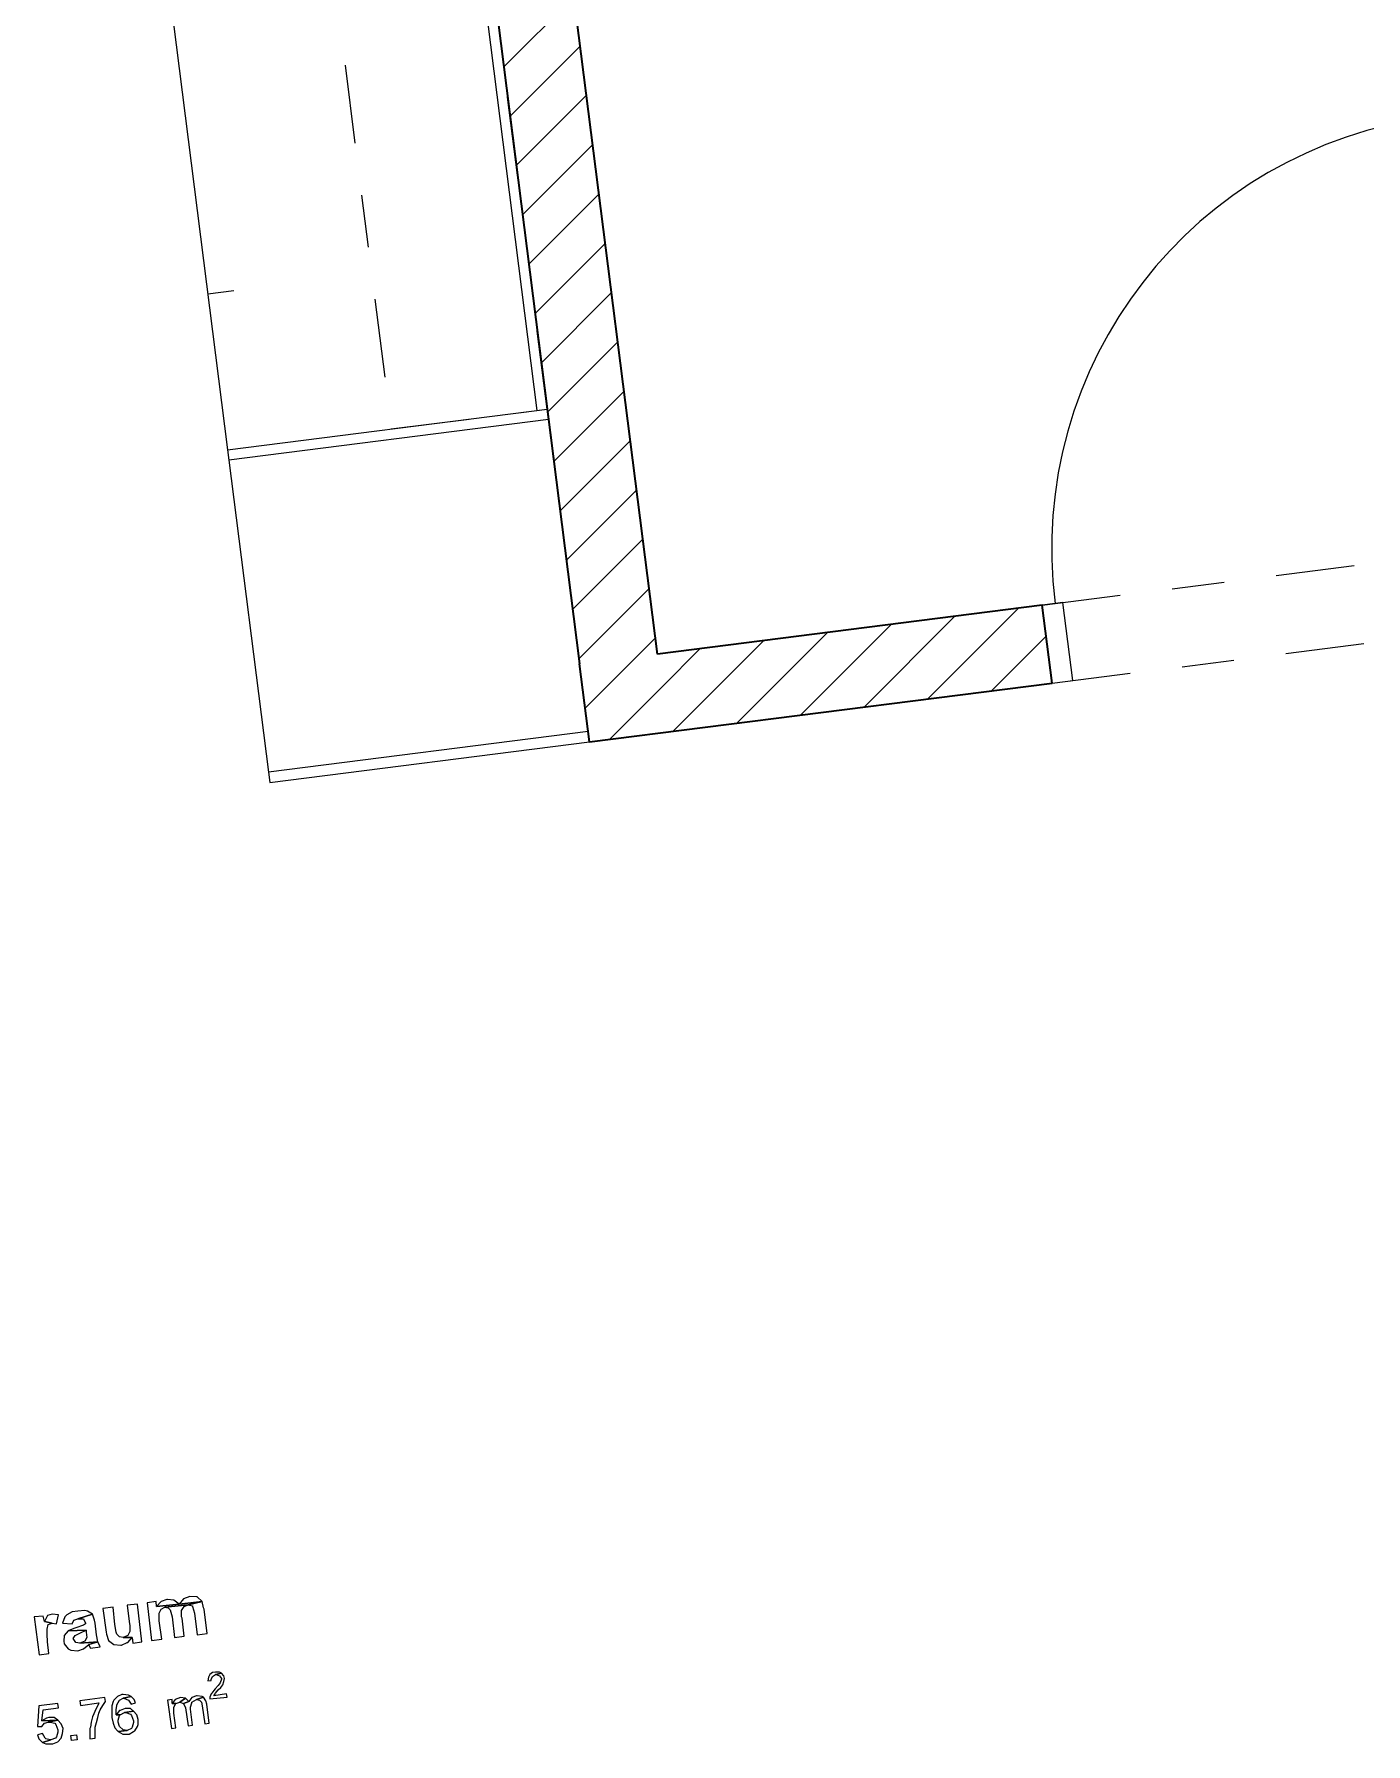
# Model space of a CAD drawing. Header units: metres. Extents: x 2713679.5 to 2713747.3, y 1226017.1 to 1226104.2.
# Drawn here: x 2713687.093 to 2713689.635, y 1226078.983 to 1226082.245 of the extents above; entities that cross this region are included whole.
import ezdxf

# ---------------------------------------------------------------- set-up
doc = ezdxf.new("R2010")
doc.units = ezdxf.units.M
doc.header["$MEASUREMENT"] = 0
doc.linetypes.add('Strichpunkt 3_1_1mm Achsen', pattern=[0.25, 0.15, -0.05, 0, -0.05])
doc.layers.add('plangrafiken', color=251, linetype='Continuous')
doc.layers.add('waende_stuetzen', color=250, linetype='Continuous')
doc.layers.add('texte', color=7, linetype='Continuous', true_color=0x000000)

msp = doc.modelspace()

# ---------------------------------------------------------------- linework, layer by layer
at = {"layer": 'plangrafiken', "color": 7, "linetype": 'Continuous', "lineweight": 13}
for p, q in [((2713687.7945, 1226083.561), (2713688.0526, 1226081.5273)), ((2713687.2042, 1226083.4861), (2713687.4623, 1226081.4524)), ((2713687.4246, 1226081.75), (2713687.4742, 1226081.7563)), ((2713687.4623, 1226081.4524), (2713688.0724, 1226081.5298)), ((2713688.0526, 1226081.5273), (2713688.0724, 1226081.5298)), ((2713688.075, 1226081.51), (2713688.0724, 1226081.5298)), ((2713688.075, 1226081.51), (2713687.4648, 1226081.4326)), ((2713688.1505, 1226080.9148), (2713688.075, 1226081.51)), ((2713687.4623, 1226081.4524), (2713687.4648, 1226081.4326)), ((2713687.4648, 1226081.4326), (2713687.5404, 1226080.8373)), ((2713688.1505, 1226080.9148), (2713687.5404, 1226080.8373)), ((2713688.153, 1226080.8949), (2713688.1505, 1226080.9148)), ((2713687.5429, 1226080.8175), (2713688.153, 1226080.8949)), ((2713687.5404, 1226080.8373), (2713687.5429, 1226080.8175))]:
    msp.add_line(p, q, dxfattribs=at)
at = {"layer": 'plangrafiken', "color": 7, "linetype": 'Strichpunkt 3_1_1mm Achsen', "lineweight": 13}
for p, q in [((2713688.0724, 1226081.5298), (2713687.8143, 1226083.5635)), ((2713687.5167, 1226083.5257), (2713687.7748, 1226081.4921)), ((2713687.7748, 1226081.4921), (2713688.0724, 1226081.5298))]:
    msp.add_line(p, q, dxfattribs=at)
at = {"layer": 'texte'}
for points in [[(2713687.2903, 1226079.2497), (2713687.2707, 1226079.2473), (2713687.2744, 1226079.2167), (2713687.2756, 1226079.2081), (2713687.2756, 1226079.1971), (2713687.272, 1226079.1898), (2713687.2634, 1226079.1861), (2713687.2805, 1226079.1861), (2713687.2818, 1226079.1751), (2713687.2989, 1226079.1775)], [(2713687.3258, 1226079.2546), (2713687.3087, 1226079.2522), (2713687.3172, 1226079.18), (2713687.3368, 1226079.1824), (2713687.3319, 1226079.2179), (2713687.3319, 1226079.2204), (2713687.3319, 1226079.2326), (2713687.3356, 1226079.2399), (2713687.3429, 1226079.2436), (2713687.387, 1226079.2485), (2713687.4139, 1226079.2546), (2713687.3698, 1226079.2497), (2713687.327, 1226079.2448)], [(2713687.3478, 1226079.2583), (2713687.3466, 1226079.2583), (2713687.3356, 1226079.2546), (2713687.327, 1226079.2448), (2713687.3698, 1226079.2497), (2713687.3601, 1226079.2571)], [(2713687.387, 1226079.2485), (2713687.3429, 1226079.2436), (2713687.349, 1226079.2424), (2713687.3527, 1226079.2387), (2713687.3527, 1226079.2387), (2713687.3564, 1226079.2253), (2713687.3613, 1226079.1861), (2713687.3796, 1226079.1886), (2713687.376, 1226079.2228), (2713687.3747, 1226079.2253), (2713687.3747, 1226079.2375), (2713687.3796, 1226079.2448)], [(2713687.3906, 1226079.2644), (2713687.3784, 1226079.2595), (2713687.3784, 1226079.2595), (2713687.3698, 1226079.2497), (2713687.4139, 1226079.2546), (2713687.4041, 1226079.2632), (2713687.4029, 1226079.2632)], [(2713687.4139, 1226079.2546), (2713687.387, 1226079.2485), (2713687.3955, 1226079.2461), (2713687.3955, 1226079.2448), (2713687.3992, 1226079.2326), (2713687.4041, 1226079.191), (2713687.4237, 1226079.1934), (2713687.4176, 1226079.2399), (2713687.4163, 1226079.2424)], [(2713687.1104, 1226079.2265), (2713687.0933, 1226079.2253), (2713687.1031, 1226079.1531), (2713687.1215, 1226079.1555), (2713687.119, 1226079.1775), (2713687.1178, 1226079.1922), (2713687.1178, 1226079.202), (2713687.1202, 1226079.2106), (2713687.1276, 1226079.213), (2713687.1129, 1226079.2167)], [(2713687.1276, 1226079.2302), (2713687.119, 1226079.2277), (2713687.1129, 1226079.2167), (2713687.1276, 1226079.213), (2713687.1361, 1226079.2118), (2713687.1398, 1226079.2289), (2713687.1398, 1226079.2289)], [(2713687.1765, 1226079.2363), (2713687.1655, 1226079.2351), (2713687.1557, 1226079.2289), (2713687.152, 1226079.2253), (2713687.1472, 1226079.213), (2713687.1655, 1226079.2118), (2713687.1692, 1226079.2191), (2713687.1765, 1226079.2216), (2713687.2047, 1226079.2302), (2713687.1949, 1226079.2363), (2713687.19, 1226079.2375)], [(2713687.2047, 1226079.2302), (2713687.1765, 1226079.2216), (2713687.1875, 1226079.2216), (2713687.1912, 1226079.213), (2713687.1912, 1226079.2118), (2713687.1875, 1226079.2094), (2713687.1729, 1226079.2045), (2713687.1692, 1226079.2032), (2713687.1582, 1226079.1983), (2713687.1924, 1226079.1996), (2713687.1924, 1226079.1959), (2713687.1937, 1226079.1861), (2713687.19, 1226079.1788), (2713687.1802, 1226079.1751), (2713687.2145, 1226079.1775), (2713687.212, 1226079.191), (2713687.2096, 1226079.213), (2713687.2083, 1226079.2191)], [(2713687.2438, 1226079.2436), (2713687.2242, 1226079.2412), (2713687.2304, 1226079.1959), (2713687.2316, 1226079.1922), (2713687.2353, 1226079.18), (2713687.245, 1226079.1726), (2713687.245, 1226079.1726), (2713687.2585, 1226079.1714), (2713687.2597, 1226079.1714), (2713687.2707, 1226079.1763), (2713687.272, 1226079.1763), (2713687.2805, 1226079.1861), (2713687.2634, 1226079.1861), (2713687.2561, 1226079.1873), (2713687.2512, 1226079.1922), (2713687.2499, 1226079.1959), (2713687.2475, 1226079.2106)], [(2713687.1582, 1226079.1983), (2713687.1508, 1226079.1898), (2713687.1496, 1226079.1788), (2713687.1508, 1226079.1739), (2713687.1582, 1226079.1641), (2713687.1631, 1226079.1616), (2713687.1765, 1226079.1604), (2713687.1875, 1226079.1641), (2713687.1973, 1226079.1726), (2713687.2145, 1226079.1775), (2713687.2145, 1226079.1775), (2713687.1802, 1226079.1751), (2713687.1729, 1226079.1763), (2713687.168, 1226079.1837), (2713687.1716, 1226079.1898), (2713687.1814, 1226079.1947), (2713687.1924, 1226079.1996)], [(2713687.2145, 1226079.1775), (2713687.1973, 1226079.1726), (2713687.1985, 1226079.1702), (2713687.201, 1226079.1653), (2713687.2193, 1226079.1678)], [(2713687.4396, 1226079.12), (2713687.4335, 1226079.1188), (2713687.4286, 1226079.1151), (2713687.4261, 1226079.1102), (2713687.4249, 1226079.1029), (2713687.431, 1226079.1041), (2713687.431, 1226079.1054), (2713687.4335, 1226079.1115), (2713687.4335, 1226079.1115), (2713687.4396, 1226079.1151), (2713687.4506, 1226079.1176), (2713687.4469, 1226079.12)], [(2713687.4506, 1226079.1176), (2713687.4396, 1226079.1151), (2713687.4408, 1226079.1151), (2713687.4469, 1226079.1127), (2713687.4469, 1226079.1127), (2713687.4506, 1226079.1078), (2713687.4506, 1226079.1066), (2713687.4482, 1226079.0992), (2713687.4482, 1226079.0992), (2713687.4445, 1226079.0943), (2713687.4384, 1226079.0882), (2713687.4359, 1226079.0846), (2713687.4323, 1226079.0797), (2713687.431, 1226079.0784), (2713687.4286, 1226079.0723), (2713687.4286, 1226079.0686), (2713687.4616, 1226079.0723), (2713687.4604, 1226079.0784), (2713687.4359, 1226079.0748), (2713687.4384, 1226079.0784), (2713687.4396, 1226079.0797), (2713687.4445, 1226079.0858), (2713687.4494, 1226079.0907), (2713687.4531, 1226079.0956), (2713687.4531, 1226079.0956), (2713687.4555, 1226079.1017), (2713687.4567, 1226079.1078), (2713687.4555, 1226079.1127)], [(2713687.1386, 1226079.0601), (2713687.1019, 1226079.0552), (2713687.0994, 1226079.016), (2713687.108, 1226079.016), (2713687.1129, 1226079.0221), (2713687.1202, 1226079.0246), (2713687.1386, 1226079.0283), (2713687.108, 1226079.027), (2713687.1104, 1226079.0478), (2713687.1398, 1226079.0515)], [(2713687.2279, 1226079.0711), (2713687.1802, 1226079.065), (2713687.1814, 1226079.0564), (2713687.2169, 1226079.0613), (2713687.2157, 1226079.0576), (2713687.2108, 1226079.0491), (2713687.2071, 1226079.0405), (2713687.2047, 1226079.0344), (2713687.2022, 1226079.0246), (2713687.201, 1226079.0148), (2713687.1998, 1226079.0124), (2713687.1998, 1226079.0026), (2713687.1998, 1226078.9928), (2713687.2096, 1226078.994), (2713687.2096, 1226078.9952), (2713687.2096, 1226079.005), (2713687.2096, 1226079.0148), (2713687.212, 1226079.0234), (2713687.2145, 1226079.0332), (2713687.2169, 1226079.0417), (2713687.2193, 1226079.0478), (2713687.2242, 1226079.0564), (2713687.2291, 1226079.0637)], [(2713687.2634, 1226079.0772), (2713687.2609, 1226079.0772), (2713687.2524, 1226079.0735), (2713687.245, 1226079.0662), (2713687.2438, 1226079.0637), (2713687.2414, 1226079.0552), (2713687.2414, 1226079.0454), (2713687.2414, 1226079.0332), (2713687.2438, 1226079.0221), (2713687.2475, 1226079.0136), (2713687.2524, 1226079.0075), (2713687.2536, 1226079.0062), (2713687.2707, 1226079.0087), (2713687.2634, 1226079.0099), (2713687.2561, 1226079.016), (2713687.2536, 1226079.0246), (2713687.2536, 1226079.0283), (2713687.2561, 1226079.0368), (2713687.2573, 1226079.0381), (2713687.2499, 1226079.0381), (2713687.2499, 1226079.0478), (2713687.2512, 1226079.0564), (2713687.2512, 1226079.0576), (2713687.2561, 1226079.0662), (2713687.2634, 1226079.0699), (2713687.2781, 1226079.0735), (2713687.2732, 1226079.076)], [(2713687.2671, 1226079.0503), (2713687.2671, 1226079.0503), (2713687.2573, 1226079.0466), (2713687.2561, 1226079.0466), (2713687.2499, 1226079.0381), (2713687.2573, 1226079.0381), (2713687.2658, 1226079.0429), (2713687.283, 1226079.0454), (2713687.2769, 1226079.0503)], [(2713687.2781, 1226079.0735), (2713687.2634, 1226079.0699), (2713687.2646, 1226079.0699), (2713687.2732, 1226079.0662), (2713687.2781, 1226079.0589), (2713687.2866, 1226079.0613), (2713687.2842, 1226079.0674)], [(2713687.3564, 1226079.0674), (2713687.3478, 1226079.0662), (2713687.3552, 1226079.0124), (2713687.3637, 1226079.0136), (2713687.3601, 1226079.0417), (2713687.3601, 1226079.0442), (2713687.3601, 1226079.0527), (2713687.3637, 1226079.0601), (2713687.3564, 1226079.0601)], [(2713687.3723, 1226079.0711), (2713687.3723, 1226079.0711), (2713687.3625, 1226079.0674), (2713687.3564, 1226079.0601), (2713687.3637, 1226079.0601), (2713687.3711, 1226079.0625), (2713687.3821, 1226079.0699), (2713687.3821, 1226079.0699)], [(2713687.3821, 1226079.0699), (2713687.3711, 1226079.0625), (2713687.3784, 1226079.0601), (2713687.3882, 1226079.0637)], [(2713687.4041, 1226079.0748), (2713687.4029, 1226079.0748), (2713687.3943, 1226079.0711), (2713687.3882, 1226079.0637), (2713687.3784, 1226079.0601), (2713687.3821, 1226079.0515), (2713687.387, 1226079.0173), (2713687.3955, 1226079.0185), (2713687.3919, 1226079.0491), (2713687.3919, 1226079.0527), (2713687.3943, 1226079.0613), (2713687.3943, 1226079.0625), (2713687.4029, 1226079.0674), (2713687.4163, 1226079.0723), (2713687.4139, 1226079.0735)], [(2713687.4163, 1226079.0723), (2713687.4029, 1226079.0674), (2713687.409, 1226079.0662), (2713687.4127, 1226079.0625), (2713687.4139, 1226079.0552), (2713687.4188, 1226079.0209), (2713687.4274, 1226079.0221), (2713687.4225, 1226079.0589), (2713687.4212, 1226079.065)], [(2713687.1215, 1226079.0332), (2713687.1166, 1226079.0319), (2713687.108, 1226079.027), (2713687.1386, 1226079.0283), (2713687.1312, 1226079.0332)], [(2713687.1386, 1226079.0283), (2713687.1202, 1226079.0246), (2713687.1239, 1226079.0246), (2713687.1325, 1226079.0221), (2713687.1349, 1226079.0197), (2713687.1386, 1226079.0099), (2713687.1386, 1226079.005), (2713687.1361, 1226078.9965), (2713687.1337, 1226078.994), (2713687.1251, 1226078.9903), (2713687.1092, 1226078.9854), (2713687.1153, 1226078.983), (2713687.1264, 1226078.983), (2713687.1288, 1226078.983), (2713687.1386, 1226078.9867), (2713687.1447, 1226078.994), (2713687.1472, 1226079.0026), (2713687.1484, 1226079.0124), (2713687.1447, 1226079.0209)], [(2713687.283, 1226079.0454), (2713687.2658, 1226079.0429), (2713687.2683, 1226079.0429), (2713687.2769, 1226079.0393), (2713687.2793, 1226079.0368), (2713687.283, 1226079.027), (2713687.283, 1226079.0234), (2713687.2805, 1226079.0148), (2713687.2793, 1226079.0124), (2713687.2707, 1226079.0087), (2713687.2536, 1226079.0062), (2713687.2622, 1226079.0013), (2713687.272, 1226079.0013), (2713687.2744, 1226079.0013), (2713687.283, 1226079.0062), (2713687.2854, 1226079.0075), (2713687.2903, 1226079.016), (2713687.2915, 1226079.0197), (2713687.2915, 1226079.0295), (2713687.2891, 1226079.0381)], [(2713687.1092, 1226079.0026), (2713687.0994, 1226079.0001), (2713687.1019, 1226078.9928), (2713687.1092, 1226078.9854), (2713687.1251, 1226078.9903), (2713687.1239, 1226078.9903), (2713687.1153, 1226078.9928), (2713687.1141, 1226078.994)], [(2713687.1643, 1226078.9891), (2713687.1631, 1226078.9989), (2713687.1741, 1226079.0001), (2713687.1753, 1226078.9903), (2713687.1643, 1226078.9891)]]:
    msp.add_lwpolyline(points, close=True, dxfattribs=at)
at = {"layer": 'waende_stuetzen', "color": 7, "linetype": 'Continuous', "lineweight": 35}
for p, q in [((2713688.2829, 1226081.0626), (2713687.8794, 1226084.2421)), ((2713687.7306, 1226084.2232), (2713688.1341, 1226081.0437)), ((2713689.017, 1226081.1558), (2713688.2829, 1226081.0626)), ((2713689.0359, 1226081.007), (2713689.017, 1226081.1558)), ((2713688.153, 1226080.8949), (2713688.1341, 1226081.0437)), ((2713688.153, 1226080.8949), (2713689.0359, 1226081.007))]:
    msp.add_line(p, q, dxfattribs=at)
at = {"layer": 'waende_stuetzen', "color": 18, "linetype": 'Continuous', "lineweight": 0, "true_color": 0x000000}
for p, q in [((2713687.9895, 1226082.183), (2713688.1237, 1226082.3171)), ((2713688.0015, 1226082.0888), (2713688.1357, 1226082.223)), ((2713688.0134, 1226081.9947), (2713688.1476, 1226082.1289)), ((2713688.0254, 1226081.9006), (2713688.1596, 1226082.0348)), ((2713688.0373, 1226081.8065), (2713688.1715, 1226081.9407)), ((2713688.0493, 1226081.7124), (2713688.1834, 1226081.8465)), ((2713688.0612, 1226081.6182), (2713688.1954, 1226081.7524)), ((2713688.0732, 1226081.5241), (2713688.2073, 1226081.6583)), ((2713688.0851, 1226081.43), (2713688.2193, 1226081.5642)), ((2713688.097, 1226081.3359), (2713688.2312, 1226081.47)), ((2713688.109, 1226081.2417), (2713688.2432, 1226081.3759)), ((2713688.1209, 1226081.1476), (2713688.2551, 1226081.2818)), ((2713688.1329, 1226081.0535), (2713688.2671, 1226081.1877)), ((2713688.7987, 1226080.9769), (2713688.9719, 1226081.15)), ((2713688.5557, 1226080.946), (2713688.7289, 1226081.1192)), ((2713688.6772, 1226080.9614), (2713688.8504, 1226081.1346)), ((2713688.243, 1226081.0575), (2713688.279, 1226081.0936)), ((2713688.2909, 1226080.9994), (2713688.3645, 1226081.073)), ((2713688.3128, 1226080.9152), (2713688.4859, 1226081.0884)), ((2713688.4342, 1226080.9306), (2713688.6074, 1226081.1038)), ((2713688.9202, 1226080.9923), (2713689.0245, 1226081.0966)), ((2713688.1448, 1226080.9594), (2713688.243, 1226081.0575)), ((2713688.1913, 1226080.8998), (2713688.2909, 1226080.9994))]:
    msp.add_line(p, q, dxfattribs=at)
at = {"layer": 'waende_stuetzen', "color": 7, "linetype": 'Strichpunkt 3_1_1mm Achsen', "lineweight": 13}
for p, q in [((2713689.017, 1226081.1558), (2713689.89, 1226081.2666)), ((2713689.0359, 1226081.007), (2713689.9089, 1226081.1178))]:
    msp.add_line(p, q, dxfattribs=at)
at = {"layer": 'waende_stuetzen', "color": 7, "linetype": 'Continuous', "lineweight": 13}
for p, q in [((2713689.0567, 1226081.1608), (2713689.017, 1226081.1558)), ((2713689.0756, 1226081.012), (2713689.0567, 1226081.1608)), ((2713689.0359, 1226081.007), (2713689.0756, 1226081.012))]:
    msp.add_line(p, q, dxfattribs=at)
msp.add_arc((2713689.8652, 1226081.2634), 0.83, 97.2326, 187.2326, dxfattribs=at)

doc.saveas('drawing.dxf')
